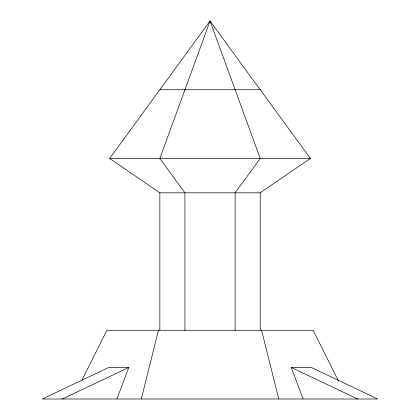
<?xml version="1.0" encoding="UTF-8"?>
<svg xmlns="http://www.w3.org/2000/svg" width="420" height="420" viewBox="0 0 420 420"><rect width="100%" height="100%" fill="white"/><g stroke="black" fill="none" stroke-linecap="round" stroke-linejoin="round"><path stroke-width="0.63" d="M141.304 399L158.482 330.272M116.96 399L128.788 367.463L108.743 367.463L42.299 399L377.701 399L311.32 367.463L291.27 367.463L303.098 399M81.895 380.363L106.937 330.272L313.12 330.272L338.457 380.945M109.662 158.456L210.032 21L310.401 158.456L260.216 192.817L159.847 192.817L109.662 158.456L310.401 158.456M62.344 399L128.788 367.463M159.847 89.728L260.216 89.728M291.27 367.463L357.656 399M261.576 330.272L278.759 399M260.216 192.817L260.216 330.272M235.121 330.272L235.121 192.817L260.216 158.456L210.032 21L159.847 158.456L184.936 192.817L184.936 330.272M159.847 192.817L159.847 330.272"/></g></svg>
